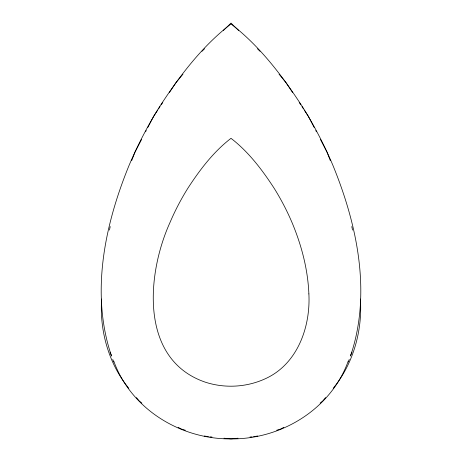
<?xml version="1.0" encoding="UTF-8"?>
<svg xmlns="http://www.w3.org/2000/svg" width="462" height="462" viewBox="0 0 462 462"><rect width="100%" height="100%" fill="white"/><g stroke="black" fill="none" stroke-linecap="round" stroke-linejoin="round"><path stroke-width="0.69" d="M101.594 299.041C99.532 330.648 108.587 363.617 128.794 388.265M109.436 230.041L110.222 226.588M350.485 356.087C371.737 293.474 357.317 224.965 332.946 165.431A415.188 415.188 0 0 0 302.633 107.069C282.767 76.386 260.112 46.437 231 23.937C201.888 46.437 179.239 76.386 159.367 107.069A415.188 415.188 0 0 0 129.054 165.425C104.683 224.971 90.263 293.474 111.515 356.087M348.261 362.069L349.249 359.413M131.705 160.551L135.071 151.958L141.626 139.368M348.215 361.168C330.942 409.24 281.144 439.414 231 438.9C180.856 439.414 131.058 409.24 113.785 361.168M350.623 355.336L351.963 352.096M145.559 131.814L146.211 130.555M147.852 127.408L153.748 116.078L157.675 110.17M158.46 108.986L160.031 106.624M161.209 104.851L162.78 102.489M169.462 92.44L176.138 82.392L182.94 74.209M325.571 397.563L322.88 400.843L320.143 403.089M333.206 388.265C353.413 363.617 362.468 330.648 360.406 299.041M201.986 51.282L204.533 48.81M223.365 30.515L231 23.1L238.635 30.515M283.847 427.344L280.723 429.007L276.663 430.243M257.704 435.995L253.534 436.682M238.04 438.207L231 438.9L223.96 438.207M250.011 437.029L252.125 436.821M208.466 436.682L204.296 435.995M209.875 436.821L211.989 437.029M185.337 430.243L181.277 429.007L178.153 427.344M141.857 403.089L139.12 400.843L136.429 397.563M257.467 48.81L260.014 51.282M279.06 74.209L285.863 82.392L292.538 92.44M299.22 102.489L300.791 104.851M301.969 106.624L303.54 108.986M304.325 110.17L308.252 116.078L314.148 127.408M315.789 130.555L316.441 131.814M320.374 139.368L326.929 151.958L330.295 160.551M110.037 352.096L111.377 355.336M112.751 359.413L113.739 362.069M351.778 226.588L352.564 230.041M308.882 293.896C310.597 326.519 297.846 363.074 266.77 378.049C247.696 387.295 225.173 388.727 205.053 382.086C139.322 359.401 146.685 274.174 169.837 222.869A247.748 247.748 0 0 1 188.022 187.994C199.948 169.646 213.548 151.75 231 138.323C248.452 151.75 262.052 169.646 273.978 187.994A247.748 247.748 0 0 1 292.163 222.869C301.576 245.409 307.877 269.41 308.882 293.896"/></g></svg>
